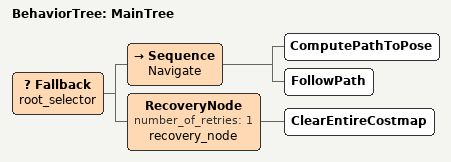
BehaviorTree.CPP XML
<root main_tree_to_execute="MainTree">
  <BehaviorTree ID="MainTree">
    <Fallback name="root_selector">
      <Sequence name="Navigate">
        <ComputePathToPose/>
        <FollowPath/>
      </Sequence>
      <RecoveryNode number_of_retries="1" name="recovery_node">
        <ClearEntireCostmap/>
      </RecoveryNode>
    </Fallback>
  </BehaviorTree>
</root>
